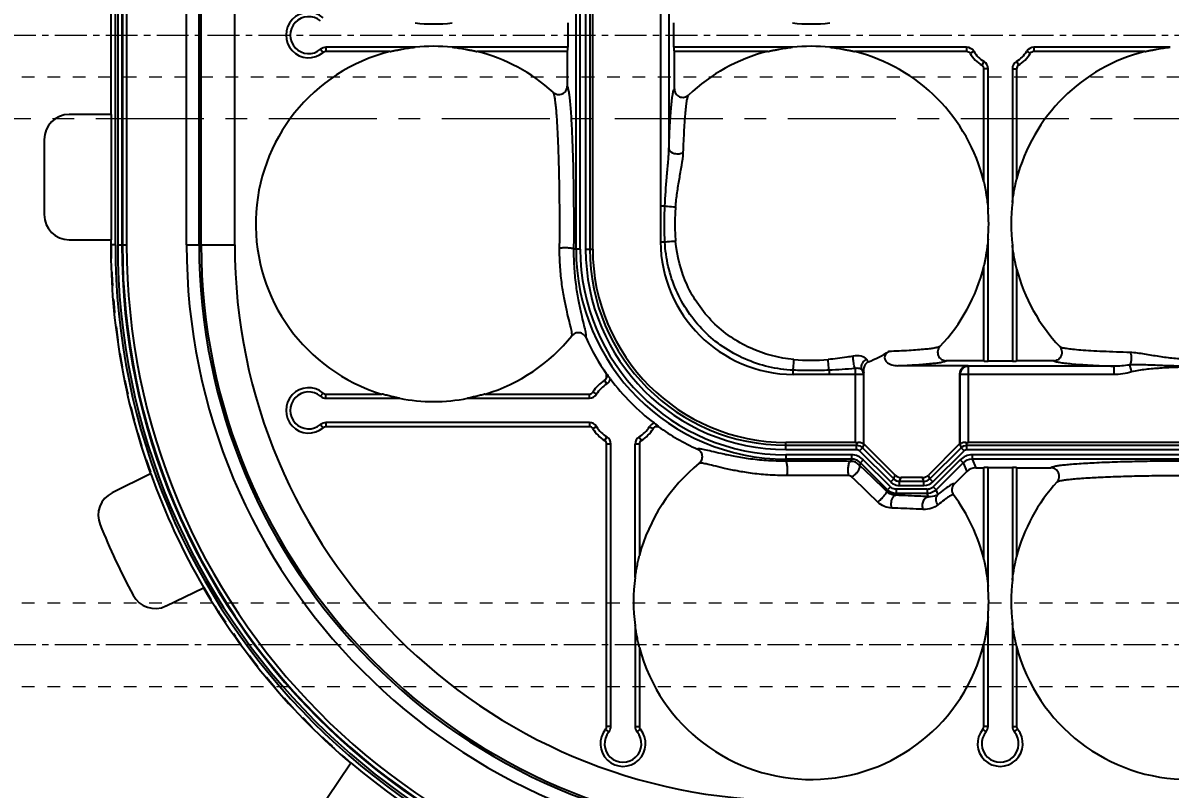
# Model space of a CAD drawing. Header units: millimetres. Extents: x -840 to 1682, y -9216 to -2117.
# Drawn here: x 330.6 to 468, y -6698.7 to -6606.9 of the extents above; entities that cross this region are included whole.
import ezdxf

# ---------------------------------------------------------------- set-up
doc = ezdxf.new("R2010")
doc.units = ezdxf.units.MM
doc.header["$LTSCALE"] = 16.335
doc.header["$PDMODE"] = 3
doc.header["$PDSIZE"] = 8
doc.linetypes.add('CENTER', pattern=[0.6, 0.375, -0.075, 0.075, -0.075])
doc.linetypes.add('HIDDEN', pattern=[0.2, 0.1, -0.1])
doc.layers.get('0').update_dxf_attribs({"linetype": 'CONTINUOUS'})
doc.layers.get('Defpoints').update_dxf_attribs({"linetype": 'CONTINUOUS'})
doc.layers.add('center', color=1, linetype='CENTER', lineweight=9)
doc.layers.add('cool', color=153, linetype='HIDDEN', lineweight=9)
doc.layers.add('DEFAULT_2', color=8, linetype='HIDDEN')
doc.styles.get("Standard").update_dxf_attribs({"font": 'txt', "width": 0.85})
doc.dimstyles.new('mold', dxfattribs={"dimtxt": 10, "dimasz": 5, "dimexe": 0, "dimexo": 0, "dimgap": 0, "dimtad": 1, "dimzin": 1, "dimdsep": 46, "dimtxsty": 'Standard', "dimcen": 0, "dimclrd": 4, "dimclre": 4, "dimclrt": 6, "dimazin": 0, "dimtfac": 1, "dimtofl": 0, "dimtmove": 0, "dimatfit": 3, "dimfxl": 0, "dimarcsym": 0})

# ---------------------------------------------------------------- blocks, each defined once
blk = doc.blocks.new('7')
at = {"layer": 'cool', "ltscale": 0.932966}
for p, q in [((-1665.25, -2312.72), (-1303.91, -2312.72)), ((-1665.25, -2322.72), (-1303.91, -2322.72))]:
    blk.add_line(p, q, dxfattribs=at)
at = {"layer": 'cool', "color": 1, "linetype": 'CENTER', "ltscale": 0.621977}
blk.add_line((-1679.58, -2317.72), (-1289.58, -2317.72), dxfattribs=at)
blk = doc.blocks.new('*D683')
at = {"color": 4, "lineweight": -2}
blk.add_line((302.69, -6608.36), (269.84, -6608.36), dxfattribs=at)
at = {"layer": 'Defpoints', "color": 0}
for p in [(291.37, -6608.36), (302.69, -6608.36), (492.86, -6618.36)]:
    blk.add_point(p, dxfattribs=at)
at = {"color": 6, "insert": (280.6, -6604.36), "char_height": 8, "attachment_point": 5}
blk.add_mtext('10.00', dxfattribs=at)
blk = doc.blocks.new('*D684')
at = {"color": 4, "lineweight": -2}
blk.add_line((300.65, -6618.36), (274.37, -6618.36), dxfattribs=at)
at = {"layer": 'Defpoints', "color": 0}
for p in [(291.37, -6618.36), (300.65, -6618.36), (492.86, -6618.36)]:
    blk.add_point(p, dxfattribs=at)
at = {"color": 6, "insert": (282.87, -6614.36), "char_height": 8, "attachment_point": 5}
blk.add_mtext('0.00', dxfattribs=at)
blk = doc.blocks.new('*D685')
at = {"color": 4, "lineweight": -2}
blk.add_line((306.58, -6553.36), (266.44, -6553.36), dxfattribs=at)
at = {"layer": 'Defpoints', "color": 0}
for p in [(291.37, -6553.36), (306.58, -6553.36), (492.86, -6618.36)]:
    blk.add_point(p, dxfattribs=at)
at = {"color": 6, "insert": (278.9, -6549.36), "char_height": 8, "attachment_point": 5}
blk.add_mtext('65.00', dxfattribs=at)
blk = doc.blocks.new('*D686')
at = {"color": 4, "lineweight": -2}
blk.add_line((334.06, -6473.36), (261.9, -6473.36), dxfattribs=at)
at = {"layer": 'Defpoints', "color": 0}
for p in [(291.37, -6473.36), (334.06, -6473.36), (492.86, -6618.36)]:
    blk.add_point(p, dxfattribs=at)
at = {"color": 6, "insert": (276.64, -6469.36), "char_height": 8, "attachment_point": 5}
blk.add_mtext('145.00', dxfattribs=at)
blk = doc.blocks.new('*D687')
at = {"color": 4, "lineweight": -2}
blk.add_line((302.69, -6681.36), (266.44, -6681.36), dxfattribs=at)
at = {"layer": 'Defpoints', "color": 0}
for p in [(492.86, -6618.36), (291.37, -6681.36), (302.69, -6681.36)]:
    blk.add_point(p, dxfattribs=at)
at = {"color": 6, "insert": (278.9, -6677.36), "char_height": 8, "attachment_point": 5}
blk.add_mtext('63.00', dxfattribs=at)
blk = doc.blocks.new('*D688')
at = {"color": 4, "lineweight": -2}
blk.add_line((302.69, -6733.36), (264.17, -6733.36), dxfattribs=at)
at = {"layer": 'Defpoints', "color": 0}
for p in [(492.86, -6618.36), (291.37, -6733.36), (302.69, -6733.36)]:
    blk.add_point(p, dxfattribs=at)
at = {"color": 6, "insert": (277.77, -6729.36), "char_height": 8, "attachment_point": 5}
blk.add_mtext('115.00', dxfattribs=at)
blk = doc.blocks.new('*D689')
at = {"color": 4, "lineweight": -2}
blk.add_line((334.06, -6763.36), (261.9, -6763.36), dxfattribs=at)
at = {"layer": 'Defpoints', "color": 0}
for p in [(492.86, -6618.36), (291.37, -6763.36), (334.06, -6763.36)]:
    blk.add_point(p, dxfattribs=at)
at = {"color": 6, "insert": (276.64, -6759.36), "char_height": 8, "attachment_point": 5}
blk.add_mtext('145.00', dxfattribs=at)
blk = doc.blocks.new('*D690')
at = {"color": 4, "lineweight": -2}
blk.add_line((342.86, -6764.73), (342.86, -6820.88), dxfattribs=at)
at = {"layer": 'Defpoints', "color": 0}
for p in [(492.86, -6618.36), (342.86, -6764.73), (342.86, -6792.55)]:
    blk.add_point(p, dxfattribs=at)
at = {"color": 6, "insert": (338.86, -6806.71), "char_height": 8, "attachment_point": 5, "rotation": 90}
blk.add_mtext('150.00', dxfattribs=at)

msp = doc.modelspace()

# ---------------------------------------------------------------- linework, layer by layer
at = {"color": 7, "linetype": 'Continuous'}
for p, q in [((341.676, -6633.482), (341.676, -6583.232)), ((341.956, -6583.232), (341.956, -6633.482)), ((342.458, -6583.232), (342.458, -6633.482)), ((342.529, -6583.232), (342.529, -6633.482)), ((343.031, -6583.232), (343.031, -6633.482)), ((350.207, -6633.482), (350.207, -6583.232)), ((351.713, -6633.482), (351.713, -6583.232)), ((351.965, -6633.482), (351.965, -6583.232)), ((355.979, -6633.482), (355.979, -6583.232)), ((396.862, -6633.985), (396.862, -6582.73)), ((397.364, -6633.985), (397.364, -6582.73)), ((398.018, -6582.73), (398.018, -6633.985)), ((398.52, -6582.73), (398.52, -6633.985)), ((398.864, -6633.985), (398.864, -6582.73)), ((406.989, -6587.892), (406.988, -6628.823)), ((407.992, -6594.706), (407.992, -6622.009)), ((341.122, -6598.857), (341.122, -6617.857)), ((395.871, -6606.9), (395.871, -6609.815)), ((408.59, -6609.815), (408.59, -6606.9)), ((366.908, -6609.815), (366.908, -6610.317)), ((377.578, -6609.815), (366.908, -6609.815)), ((395.871, -6609.815), (382.026, -6609.815)), ((422.803, -6609.815), (408.59, -6609.815)), ((443.647, -6609.815), (427.251, -6609.815)), ((443.647, -6609.815), (443.647, -6610.317)), ((451.709, -6609.815), (451.709, -6610.317)), ((468.028, -6609.815), (451.709, -6609.815)), ((366.261, -6610.05), (366.585, -6610.435)), ((374.571, -6610.317), (366.908, -6610.317)), ((395.818, -6610.317), (385.034, -6610.317)), ((395.818, -6610.317), (395.818, -6614.467)), ((408.643, -6614.81), (408.643, -6610.317)), ((419.796, -6610.317), (408.643, -6610.317)), ((443.647, -6610.317), (430.259, -6610.317)), ((444.505, -6610.296), (444.076, -6610.558)), ((450.851, -6610.296), (451.28, -6610.558)), ((465.021, -6610.317), (451.709, -6610.317)), ((445.739, -6611.531), (445.478, -6611.96)), ((445.718, -6625.892), (445.718, -6612.388)), ((446.221, -6612.388), (445.718, -6612.388)), ((446.221, -6629.146), (446.221, -6612.388)), ((449.135, -6612.388), (449.135, -6628.408)), ((449.135, -6612.388), (449.638, -6612.388)), ((449.616, -6611.531), (449.878, -6611.96)), ((449.638, -6612.388), (449.638, -6625.589)), ((341.122, -6617.857), (336.148, -6617.857)), ((341.157, -6617.857), (341.157, -6632.857)), ((333.148, -6620.857), (333.148, -6629.857)), ((406.988, -6628.823), (407.506, -6628.823)), ((336.148, -6632.857), (341.122, -6632.857)), ((341.122, -6632.857), (341.122, -6633.482)), ((406.989, -6633.132), (407.507, -6633.127)), ((446.221, -6647.407), (446.221, -6632.793)), ((341.676, -6633.482), (341.173, -6633.482)), ((341.956, -6633.482), (343.031, -6633.482)), ((350.207, -6633.482), (355.979, -6633.482)), ((397.364, -6633.985), (396.614, -6633.985)), ((398.018, -6633.985), (398.864, -6633.985)), ((449.135, -6633.532), (449.135, -6647.407)), ((445.718, -6647.354), (445.718, -6636.048)), ((449.638, -6636.35), (449.638, -6647.354)), ((422.865, -6649.008), (422.87, -6648.49)), ((427.174, -6648.491), (427.174, -6649.009)), ((430.295, -6648.285), (430.295, -6657.133)), ((443.823, -6647.95), (435.407, -6647.95)), ((445.718, -6647.354), (441.187, -6647.354)), ((443.879, -6657.133), (443.879, -6648.005)), ((461.291, -6648.005), (443.879, -6648.005)), ((449.135, -6647.407), (446.221, -6647.407)), ((454.092, -6647.354), (449.638, -6647.354)), ((461.291, -6648.005), (461.291, -6649.009)), ((463.173, -6647.87), (463.418, -6648.688)), ((400.553, -6650.131), (400.291, -6649.702)), ((400.531, -6649.273), (400.531, -6648.975)), ((400.804, -6649.273), (400.531, -6649.273)), ((431.299, -6649.009), (427.174, -6649.009)), ((431.299, -6649.009), (431.299, -6657.328)), ((431.354, -6657.305), (431.354, -6648.953)), ((442.82, -6648.953), (442.82, -6657.305)), ((442.875, -6657.328), (442.875, -6649.009)), ((461.291, -6649.009), (442.875, -6649.009)), ((366.261, -6651.611), (366.585, -6651.227)), ((399.318, -6651.366), (398.889, -6651.104)), ((366.908, -6651.847), (366.908, -6651.345)), ((366.908, -6651.345), (373.575, -6651.345)), ((366.908, -6651.847), (375.723, -6651.847)), ((383.881, -6651.847), (398.46, -6651.847)), ((386.029, -6651.345), (398.46, -6651.345)), ((398.46, -6651.847), (398.46, -6651.345)), ((366.261, -6654.997), (366.585, -6655.382)), ((366.908, -6654.762), (366.908, -6655.264)), ((398.46, -6654.762), (366.908, -6654.762)), ((398.46, -6655.264), (366.908, -6655.264)), ((398.46, -6654.762), (398.46, -6655.264)), ((399.318, -6655.243), (398.889, -6655.505)), ((405.879, -6655.374), (405.664, -6655.243)), ((406.522, -6655.207), (406.522, -6655.049)), ((406.737, -6655.264), (406.522, -6655.264)), ((400.553, -6656.478), (400.291, -6656.906)), ((404.56, -6656.692), (404.43, -6656.478)), ((400.531, -6691.155), (400.531, -6657.335)), ((401.034, -6657.335), (400.531, -6657.335)), ((401.034, -6691.155), (401.034, -6657.335)), ((403.948, -6673.335), (403.948, -6657.335)), ((404.2, -6657.335), (403.948, -6657.335)), ((404.451, -6657.335), (404.451, -6670.67)), ((422.012, -6657.979), (422.012, -6657.133)), ((430.295, -6657.133), (422.012, -6657.133)), ((422.012, -6657.477), (430.475, -6657.477)), ((422.012, -6657.979), (430.475, -6657.979)), ((430.475, -6657.477), (430.618, -6657.13)), ((430.475, -6657.979), (430.475, -6657.477)), ((430.83, -6658.126), (431.185, -6657.771)), ((431.323, -6657.353), (431.185, -6657.771)), ((431.185, -6657.771), (434.918, -6661.504)), ((431.354, -6657.305), (431.323, -6657.353)), ((435.104, -6661.055), (431.354, -6657.305)), ((442.82, -6657.305), (439.07, -6661.055)), ((439.256, -6661.504), (442.99, -6657.771)), ((442.82, -6657.305), (442.851, -6657.353)), ((442.851, -6657.353), (442.99, -6657.771)), ((443.344, -6658.126), (442.99, -6657.771)), ((443.556, -6657.13), (443.699, -6657.477)), ((443.699, -6657.979), (443.699, -6657.477)), ((443.699, -6657.477), (542.03, -6657.477)), ((443.699, -6657.979), (542.03, -6657.979)), ((541.85, -6657.133), (443.879, -6657.133)), ((422.012, -6658.633), (422.012, -6659.383)), ((429.863, -6658.633), (422.012, -6658.633)), ((429.863, -6659.135), (422.012, -6659.135)), ((429.863, -6659.135), (429.751, -6659.404)), ((429.863, -6658.633), (429.863, -6659.135)), ((430.83, -6658.126), (434.563, -6661.859)), ((431.282, -6659.221), (430.927, -6659.576)), ((434.522, -6662.461), (431.282, -6659.221)), ((439.611, -6661.859), (443.344, -6658.126)), ((442.892, -6659.221), (439.652, -6662.461)), ((442.892, -6659.221), (443.247, -6659.576)), ((444.312, -6658.633), (444.312, -6659.135)), ((541.418, -6658.633), (444.312, -6658.633)), ((444.312, -6659.135), (444.744, -6660.179)), ((541.418, -6659.135), (444.312, -6659.135)), ((430.927, -6659.576), (430.816, -6659.843)), ((431.03, -6660.047), (430.816, -6659.843)), ((434.167, -6662.816), (430.927, -6659.576)), ((443.247, -6659.576), (440.007, -6662.816)), ((442.18, -6662.12), (443.68, -6660.62)), ((443.247, -6659.576), (443.68, -6660.62)), ((444.744, -6660.179), (445.718, -6660.179)), ((445.718, -6671.117), (445.718, -6660.179)), ((446.221, -6674.371), (446.221, -6660.126)), ((446.221, -6660.126), (449.135, -6660.126)), ((449.135, -6660.126), (449.135, -6673.633)), ((449.638, -6660.179), (449.638, -6670.814)), ((449.638, -6660.179), (453.749, -6660.179)), ((345.885, -6660.918), (341.299, -6663.174)), ((434.563, -6661.859), (434.918, -6661.504)), ((434.918, -6661.504), (435.104, -6661.055)), ((435.628, -6661.798), (435.814, -6661.349)), ((435.628, -6662.3), (435.628, -6661.798)), ((435.628, -6661.798), (438.546, -6661.798)), ((438.36, -6661.349), (435.814, -6661.349)), ((438.546, -6661.798), (438.36, -6661.349)), ((438.546, -6662.3), (438.546, -6661.798)), ((439.256, -6661.504), (439.07, -6661.055)), ((439.611, -6661.859), (439.256, -6661.504)), ((434.087, -6663.009), (434.167, -6662.816)), ((434.522, -6662.461), (434.167, -6662.816)), ((435.142, -6663.472), (435.232, -6663.257)), ((435.232, -6662.755), (435.232, -6663.257)), ((438.942, -6662.755), (435.232, -6662.755)), ((438.942, -6663.257), (435.232, -6663.257)), ((435.628, -6662.3), (438.546, -6662.3)), ((438.942, -6662.755), (438.942, -6663.257)), ((439.101, -6663.639), (438.942, -6663.257)), ((439.652, -6662.461), (440.007, -6662.816)), ((440.231, -6663.356), (440.007, -6662.816)), ((347.744, -6676.728), (352.245, -6674.554)), ((446.221, -6691.155), (446.221, -6678.018)), ((403.948, -6679.055), (403.948, -6691.155)), ((449.135, -6678.757), (449.135, -6691.155)), ((445.718, -6691.155), (445.718, -6681.273)), ((404.451, -6681.72), (404.451, -6691.155)), ((449.638, -6681.575), (449.638, -6691.155)), ((400.798, -6691.801), (400.414, -6691.478)), ((401.034, -6691.155), (400.531, -6691.155)), ((403.948, -6691.155), (404.451, -6691.155)), ((404.184, -6691.801), (404.569, -6691.478)), ((445.985, -6691.801), (445.6, -6691.478)), ((446.221, -6691.155), (445.718, -6691.155)), ((449.135, -6691.155), (449.638, -6691.155)), ((449.371, -6691.801), (449.755, -6691.478)), ((369.87, -6695.557), (367.026, -6699.804))]:
    msp.add_line(p, q, dxfattribs=at)
for centre, radius, start, end in [((364.839, -6608.357), 2.713, 49.96263, 310.03737), ((364.839, -6608.357), 2.211, 49.96263, 310.03737), ((379.802, -6585.745), 21.272, 263.99842, 276.00158), ((425.027, -6585.745), 21.272, 263.99842, 276.00158), ((366.908, -6610.82), 1.005, 90, 130.03737), ((379.802, -6630.97), 21.272, 83.99842, 96.00158), ((425.027, -6630.97), 21.272, 83.99842, 96.00158), ((443.647, -6610.82), 1.005, 31.41792, 90), ((451.709, -6610.82), 1.005, 90, 148.58208), ((379.802, -6630.97), 21.305, 104.21461, 253.00486), ((366.908, -6610.82), 0.502, 90, 130.03737), ((379.802, -6630.97), 21.305, 47.71734, 75.78539), ((425.027, -6630.97), 21.305, 104.21461, 133.57586), ((425.027, -6630.97), 21.305, 13.78896, 75.78539), ((443.647, -6610.82), 0.502, 31.41792, 90), ((447.678, -6608.357), 4.221, 211.41792, 238.58208), ((447.678, -6608.357), 3.719, 211.41792, 238.58208), ((447.678, -6608.357), 3.719, 301.41792, 328.58208), ((470.252, -6630.97), 21.305, 104.21461, 165.37187), ((447.678, -6608.357), 4.221, 301.41792, 328.58208), ((451.709, -6610.82), 0.502, 90, 148.58208), ((445.216, -6612.388), 0.502, 0, 58.58208), ((445.216, -6612.388), 1.005, 0, 58.58208), ((450.14, -6612.388), 1.005, 121.41792, 180), ((450.14, -6612.388), 0.502, 121.41792, 180), ((336.148, -6620.857), 3, 90, 180), ((433.237, -6630.939), 24.531, 175.27751, 180.07224), ((425.027, -6630.97), 21.272, 355.0826, 4.9174), ((470.252, -6630.97), 21.272, 173.08161, 186.91839), ((336.148, -6629.857), 3, 180, 270), ((98.996, -6630.986), 295.917, 359.44558, 0.00306), ((433.224, -6631), 24.518, 179.92956, 184.7436), ((423.017, -6632.98), 16.029, 180.49122, 269.50934), ((422.515, -6633.482), 81.393, 180, 199.69908), ((422.515, -6633.482), 80.839, 180, 270), ((422.515, -6633.482), 80.559, 180, 270), ((422.515, -6633.482), 80.057, 180, 270), ((422.515, -6633.482), 79.986, 180, 269.3647), ((422.515, -6633.482), 79.484, 180, 269.36534), ((422.515, -6633.482), 72.307, 180, 269.64767), ((422.515, -6633.482), 70.802, 180, 269.65238), ((422.515, -6633.482), 70.55, 180, 269.71752), ((422.515, -6633.482), 66.535, 180, 270), ((422.012, -6633.985), 25.15, 180, 270), ((422.012, -6633.985), 24.648, 180, 270), ((422.012, -6633.985), 23.994, 180, 270), ((422.012, -6633.985), 23.492, 180, 270), ((422.012, -6633.985), 23.148, 180, 270), ((425.027, -6630.97), 21.305, 316.42414, 346.21104), ((470.252, -6630.97), 21.305, 194.62813, 223.57586), ((379.802, -6630.97), 21.305, 286.99514, 321.01713), ((422.012, -6633.985), 26.194, 203.8975, 214.90979), ((425.027, -6630.97), 17.899, 292.52676, 301.37882), ((425.027, -6622.746), 24.547, 265.19095, 274.79104), ((430.288, -6649.014), 1.012, 16.24041, 32.38676), ((402.491, -6653.304), 4.221, 121.41792, 148.58208), ((400.029, -6649.273), 0.502, 301.41792, 0), ((400.029, -6649.273), 1.005, 301.41792, 344.85891), ((328.685, -6703.15), 90.021, 36.55354, 36.76181), ((422.012, -6633.985), 26.142, 216.50368, 232.81229), ((430.349, -6648.953), 1.006, 0.00144, 11.13641), ((364.839, -6653.304), 2.713, 49.96263, 310.03737), ((364.839, -6653.304), 2.211, 49.96263, 310.03737), ((366.908, -6650.842), 0.502, 229.96263, 270), ((398.46, -6650.842), 0.502, 270, 328.58208), ((402.491, -6653.304), 3.719, 121.41792, 148.58208), ((366.908, -6650.842), 1.005, 229.96263, 270), ((379.802, -6630.97), 21.272, 258.94556, 281.05444), ((398.46, -6650.842), 1.005, 270, 328.58208), ((366.908, -6655.767), 1.005, 90, 130.03737), ((366.908, -6655.767), 0.502, 90, 130.03737), ((398.46, -6655.767), 1.005, 31.41792, 90), ((398.46, -6655.767), 0.502, 31.41792, 90), ((402.491, -6653.304), 3.719, 211.41792, 238.58208), ((402.491, -6653.304), 3.719, 301.41792, 328.58208), ((406.522, -6655.767), 1.005, 108.01101, 148.58208), ((406.522, -6655.767), 0.502, 90, 148.58208), ((382.28, -6686.338), 39.581, 52.4943, 52.79971), ((350.99, -6727.102), 90.969, 52.37794, 52.49159), ((395.939, -6668.808), 17.358, 51.98607, 52.43253), ((422.012, -6633.985), 26.194, 234.32728, 246.10317), ((402.491, -6653.304), 4.221, 211.41792, 238.58208), ((400.029, -6657.335), 1.005, 0, 58.58208), ((404.953, -6657.335), 1.005, 121.41792, 180), ((402.491, -6653.304), 4.221, 301.41792, 328.58208), ((400.029, -6657.335), 0.502, 0, 58.58208), ((404.953, -6657.335), 0.502, 121.41792, 180), ((425.026, -6966.588), 307.22, 89.11871, 90.56205), ((429.741, -6660.939), 1.535, 45.55897, 89.64228), ((429.862, -6660.646), 2.013, 45.03676, 89.98542), ((429.863, -6660.643), 1.509, 79.39613, 90.0079), ((444.311, -6660.64), 2.007, 89.99789, 135.00211), ((444.311, -6660.639), 1.504, 89.97445, 135.02652), ((425.027, -6676.195), 21.305, 128.98309, 164.96947), ((225.877, -6874.889), 297.06, 45.50055, 46.32158), ((422.515, -6633.482), 81.358, 199.69628, 210.30774), ((425.026, -6954.465), 293.381, 89.1187, 90.56205), ((235.62, -6865.133), 281.605, 45.49934, 46.38377), ((435.633, -6660.789), 1.513, 225.03511, 239.23523), ((435.627, -6660.797), 1.002, 224.95708, 270.04292), ((438.547, -6660.797), 1.002, 269.95705, 315.04435), ((438.546, -6660.795), 1.505, 269.99231, 315.00769), ((442.891, -6662.83), 1.005, 135.01667, 216.85151), ((470.252, -6676.195), 21.305, 137.71734, 165.37187), ((342.624, -6665.866), 3, 116.19567, 202.06524), ((435.234, -6661.748), 1.51, 225.0301, 233.99593), ((435.233, -6661.75), 1.006, 225.00879, 233.98121), ((438.942, -6661.75), 1.005, 270.00499, 275.05203), ((438.942, -6661.749), 1.508, 270.0257, 274.88043), ((425.027, -6676.195), 21.305, 13.78896, 36.79988), ((422.515, -6633.482), 89.205, 202.06524, 208.05506), ((422.515, -6633.482), 81.393, 210.30579, 229.69908), ((425.027, -6676.195), 21.272, 172.27236, 187.72764), ((425.027, -6676.195), 21.272, 355.0826, 4.9174), ((470.252, -6676.195), 21.272, 173.08161, 186.91839), ((346.439, -6674.026), 3, 208.05506, 295.7749), ((425.027, -6676.195), 21.305, 195.03053, 346.21104), ((470.252, -6676.195), 21.305, 194.62813, 345.78539), ((402.491, -6693.223), 2.713, 139.96263, 40.03737), ((402.491, -6693.223), 2.211, 139.96263, 40.03737), ((400.029, -6691.155), 0.502, 319.96263, 0), ((400.029, -6691.155), 1.005, 319.96263, 0), ((404.953, -6691.155), 1.005, 180, 220.03737), ((404.953, -6691.155), 0.502, 180, 220.03737), ((447.678, -6693.223), 2.713, 139.96263, 40.03737), ((447.678, -6693.223), 2.211, 139.96263, 40.03737), ((445.216, -6691.155), 0.502, 319.96263, 0), ((445.216, -6691.155), 1.005, 319.96263, 0), ((450.14, -6691.155), 1.005, 180, 220.03737), ((450.14, -6691.155), 0.502, 180, 220.03737), ((422.515, -6633.482), 81.341, 229.69628, 270)]:
    msp.add_arc(centre, radius, start, end, dxfattribs=at)
for centre, major_axis, ratio, start_param, end_param in [((408.616, -6609.815), (0, 0.502), 0.0524078, 1.5707963, 3.1415927), ((443.826, -6648.956), (0.713, -0.713), 0.9972647, 8.6407493, 10.2088066), ((449.135, -6647.381), (0.502, 0), 0.0524078, -1.5707963, 0), ((430.295, -6657.08), (1.005, 0), 0.0524078, -1.5707963, -1.2434057), ((443.879, -6657.08), (1.005, 0), 0.0524078, -1.8981869, -1.5707963), ((444.746, -6661.689), (0.578, -1.395), 0.998395, 2.7494612, 3.5337241), ((446.221, -6660.153), (0.502, 0), 0.0524078, 1.5707963, 3.1415927), ((449.135, -6660.153), (0.502, 0), 0.0524078, 0, 1.5707963), ((435.815, -6660.343), (0.385, 0.93), 0.998395, -3.5337241, -2.7494612), ((438.359, -6660.343), (-0.385, 0.93), 0.998395, -3.5337241, -2.7494612)]:
    msp.add_ellipse(centre, major_axis=major_axis, ratio=ratio, start_param=start_param, end_param=end_param, dxfattribs=at)
for points, knots in [([(374.614, -6610.317), (374.629, -6610.317), (374.667, -6610.306), (374.763, -6610.288), (374.904, -6610.255), (375.084, -6610.217), (375.332, -6610.165), (375.648, -6610.102), (376.158, -6610.008), (376.801, -6609.906), (377.319, -6609.842), (377.578, -6609.815)], [0, 0, 0, 0, 0.0146169, 0.0394073, 0.0974165, 0.1591628, 0.2223579, 0.3506312, 0.4800038, 0.7398247, 1, 1, 1, 1]), ([(382.026, -6609.815), (382.286, -6609.842), (382.803, -6609.906), (383.446, -6610.008), (383.956, -6610.102), (384.272, -6610.165), (384.52, -6610.217), (384.7, -6610.255), (384.841, -6610.288), (384.937, -6610.306), (384.975, -6610.317), (384.99, -6610.317)], [0, 0, 0, 0, 0.2601696, 0.5199848, 0.6493546, 0.7776258, 0.8408212, 0.9025679, 0.9605868, 0.9853801, 1, 1, 1, 1]), ([(419.839, -6610.317), (419.854, -6610.317), (419.892, -6610.306), (419.988, -6610.288), (420.129, -6610.255), (420.309, -6610.217), (420.557, -6610.165), (420.873, -6610.102), (421.383, -6610.008), (422.026, -6609.906), (422.544, -6609.842), (422.803, -6609.815)], [0, 0, 0, 0, 0.0146169, 0.0394073, 0.0974165, 0.1591628, 0.2223579, 0.3506312, 0.4800038, 0.7398247, 1, 1, 1, 1]), ([(427.251, -6609.815), (427.511, -6609.842), (428.028, -6609.906), (428.671, -6610.008), (429.181, -6610.102), (429.497, -6610.165), (429.745, -6610.217), (429.925, -6610.255), (430.066, -6610.288), (430.162, -6610.306), (430.2, -6610.317), (430.215, -6610.317)], [0, 0, 0, 0, 0.2601696, 0.5199848, 0.6493546, 0.7776258, 0.8408212, 0.9025679, 0.9605868, 0.9853801, 1, 1, 1, 1]), ([(465.064, -6610.317), (465.079, -6610.317), (465.117, -6610.306), (465.213, -6610.288), (465.354, -6610.255), (465.534, -6610.217), (465.782, -6610.165), (466.098, -6610.102), (466.608, -6610.008), (467.251, -6609.906), (467.769, -6609.842), (468.028, -6609.815)], [0, 0, 0, 0, 0.0146169, 0.0394073, 0.0974165, 0.1591628, 0.2223579, 0.3506312, 0.4800038, 0.7398247, 1, 1, 1, 1]), ([(394.136, -6615.208), (394.277, -6615.336), (394.642, -6615.515), (395.242, -6615.438), (395.703, -6615.048), (395.818, -6614.658), (395.818, -6614.467)], [0, 0, 0, 0, 0.2500824, 0.5000159, 0.7499436, 1, 1, 1, 1]), ([(394.913, -6630.97), (394.913, -6629.983), (394.903, -6628.043), (394.861, -6625.219), (394.793, -6622.599), (394.7, -6620.276), (394.603, -6618.565), (394.512, -6617.406), (394.444, -6616.712), (394.374, -6616.146), (394.303, -6615.708), (394.231, -6615.41), (394.175, -6615.252), (394.136, -6615.208)], [0, 0, 0, 0, 0.187317, 0.3680147, 0.5357104, 0.6844738, 0.80905, 0.8608599, 0.9050644, 0.9412787, 0.9692325, 0.9887567, 1, 1, 1, 1]), ([(396.614, -6633.985), (396.626, -6632.825), (396.635, -6630.513), (396.611, -6627.106), (396.552, -6623.871), (396.46, -6620.952), (396.355, -6618.778), (396.253, -6617.293), (396.176, -6616.4), (396.095, -6615.67), (396.014, -6615.107), (395.929, -6614.726), (395.865, -6614.524), (395.818, -6614.467)], [0, 0, 0, 0, 0.1777595, 0.354467, 0.5222757, 0.6737402, 0.8021525, 0.8558953, 0.9018599, 0.9395389, 0.9685684, 0.9886964, 1, 1, 1, 1]), ([(407.992, -6622.009), (408.025, -6621.063), (408.081, -6619.72), (408.185, -6618.036), (408.264, -6617.017), (408.349, -6616.183), (408.433, -6615.539), (408.524, -6615.105), (408.591, -6614.874), (408.643, -6614.81)], [0, 0, 0, 0, 0.3915598, 0.5565759, 0.6981489, 0.8144236, 0.9039825, 0.9658346, 1, 1, 1, 1]), ([(408.643, -6614.81), (408.643, -6615.003), (408.759, -6615.397), (409.229, -6615.787), (409.836, -6615.856), (410.202, -6615.668), (410.341, -6615.535)], [0, 0, 0, 0, 0.2500578, 0.499983, 0.7499149, 1, 1, 1, 1]), ([(409.718, -6622.412), (409.749, -6621.507), (409.803, -6620.221), (409.903, -6618.61), (409.978, -6617.636), (410.06, -6616.84), (410.141, -6616.225), (410.228, -6615.814), (410.291, -6615.595), (410.341, -6615.535)], [0, 0, 0, 0, 0.3923933, 0.5576452, 0.6993119, 0.8155265, 0.904865, 0.9663378, 1, 1, 1, 1]), ([(407.506, -6628.823), (407.554, -6627.676), (407.684, -6625.962), (407.891, -6623.695), (407.982, -6622.568), (407.992, -6622.009)], [0, 0, 0, 0, 0.5040657, 0.7544259, 1, 1, 1, 1]), ([(407.992, -6622.009), (408.014, -6622.283), (408.476, -6622.509), (408.922, -6622.568), (409.293, -6622.563), (409.565, -6622.496), (409.718, -6622.412)], [0, 0, 0, 0, 0.4281259, 0.5774097, 0.7282916, 1, 1, 1, 1]), ([(408.79, -6628.919), (408.837, -6628.354), (408.968, -6627.232), (409.242, -6625.575), (409.532, -6623.978), (409.7, -6622.925), (409.718, -6622.412)], [0, 0, 0, 0, 0.2586815, 0.5152594, 0.7660748, 1, 1, 1, 1]), ([(445.718, -6625.937), (445.718, -6625.954), (445.73, -6625.997), (445.749, -6626.102), (445.784, -6626.257), (445.824, -6626.452), (445.878, -6626.721), (445.943, -6627.063), (446.037, -6627.614), (446.137, -6628.308), (446.197, -6628.867), (446.221, -6629.146)], [0, 0, 0, 0, 0.0153835, 0.0408564, 0.0994972, 0.161463, 0.2247016, 0.3528083, 0.481847, 0.7407917, 1, 1, 1, 1]), ([(449.135, -6628.408), (449.165, -6628.164), (449.232, -6627.677), (449.336, -6627.073), (449.429, -6626.594), (449.491, -6626.299), (449.542, -6626.066), (449.581, -6625.899), (449.608, -6625.755), (449.638, -6625.668), (449.638, -6625.632)], [0, 0, 0, 0, 0.2610837, 0.5217226, 0.6514042, 0.7798276, 0.8429774, 0.9045068, 0.9619201, 1, 1, 1, 1]), ([(407.506, -6628.823), (407.616, -6628.835), (408.043, -6628.878), (408.471, -6628.912), (408.79, -6628.919)], [0, 0, 0, 0, 0.2565298, 1, 1, 1, 1]), ([(407.507, -6633.126), (407.616, -6633.113), (408.043, -6633.07), (408.472, -6633.035), (408.791, -6633.028)], [0, 0, 0, 0, 0.2565043, 1, 1, 1, 1]), ([(422.87, -6648.49), (420.896, -6648.397), (416.942, -6647.484), (411.933, -6644.064), (408.513, -6639.055), (407.6, -6635.101), (407.507, -6633.127)], [0, 0, 0, 0, 0.2499507, 0.5000008, 0.7500519, 1, 1, 1, 1]), ([(422.97, -6647.206), (421.169, -6647.049), (417.587, -6646.119), (413.036, -6642.961), (409.878, -6638.411), (408.948, -6634.828), (408.791, -6633.028)], [0, 0, 0, 0, 0.2499089, 0.5000007, 0.7500933, 1, 1, 1, 1]), ([(446.221, -6632.793), (446.197, -6633.073), (446.137, -6633.632), (446.037, -6634.326), (445.943, -6634.877), (445.878, -6635.218), (445.824, -6635.487), (445.784, -6635.682), (445.749, -6635.837), (445.73, -6635.943), (445.718, -6635.986), (445.718, -6636.003)], [0, 0, 0, 0, 0.2592014, 0.5181389, 0.6471741, 0.7752775, 0.8385147, 0.9004819, 0.9591251, 0.9846069, 1, 1, 1, 1]), ([(396.363, -6644.373), (396.381, -6644.342), (396.392, -6644.246), (396.381, -6644.072), (396.341, -6643.825), (396.241, -6643.351), (396.047, -6642.574), (395.764, -6641.412), (395.447, -6639.938), (395.149, -6638.154), (394.935, -6636.089), (394.891, -6634.619), (394.899, -6633.849)], [0, 0, 0, 0, 0.0098817, 0.0261891, 0.049459, 0.0798867, 0.1625813, 0.2747335, 0.4163992, 0.5868149, 0.7833546, 1, 1, 1, 1]), ([(394.899, -6633.849), (395.064, -6633.82), (395.422, -6633.795), (395.866, -6633.804), (396.206, -6633.84), (396.406, -6633.877), (396.536, -6633.917), (396.607, -6633.96), (396.614, -6633.985)], [0, 0, 0, 0, 0.2876557, 0.6129004, 0.757664, 0.8748654, 0.9562808, 1, 1, 1, 1]), ([(398.063, -6644.595), (398.081, -6644.564), (398.094, -6644.468), (398.084, -6644.293), (398.047, -6644.048), (397.951, -6643.577), (397.764, -6642.805), (397.485, -6641.649), (397.17, -6640.174), (396.87, -6638.375), (396.651, -6636.275), (396.606, -6634.774), (396.614, -6633.985)], [0, 0, 0, 0, 0.0099851, 0.0261622, 0.0491154, 0.0790321, 0.1602729, 0.2707587, 0.4111261, 0.5813616, 0.7795845, 1, 1, 1, 1]), ([(449.638, -6636.308), (449.638, -6636.272), (449.608, -6636.185), (449.581, -6636.041), (449.542, -6635.874), (449.491, -6635.641), (449.429, -6635.345), (449.336, -6634.866), (449.232, -6634.262), (449.165, -6633.776), (449.135, -6633.532)], [0, 0, 0, 0, 0.0381121, 0.0955239, 0.1570519, 0.2202004, 0.3486198, 0.4782967, 0.7389261, 1, 1, 1, 1]), ([(398.063, -6644.596), (397.995, -6644.441), (397.773, -6644.162), (397.282, -6643.964), (396.756, -6644.029), (396.47, -6644.241), (396.363, -6644.373)], [0, 0, 0, 0, 0.2500384, 0.499987, 0.7499442, 1, 1, 1, 1]), ([(440.462, -6645.656), (440.407, -6645.701), (440.212, -6645.762), (439.845, -6645.843), (439.301, -6645.92), (438.596, -6645.997), (437.733, -6646.069), (436.3, -6646.165), (435.154, -6646.219), (434.347, -6646.251)], [0, 0, 0, 0, 0.0344029, 0.0960171, 0.1850538, 0.3006772, 0.4417154, 0.6066001, 1, 1, 1, 1]), ([(440.462, -6645.656), (440.329, -6645.795), (440.141, -6646.161), (440.21, -6646.767), (440.6, -6647.238), (440.994, -6647.354), (441.187, -6647.354)], [0, 0, 0, 0, 0.2500851, 0.500017, 0.7499422, 1, 1, 1, 1]), ([(454.092, -6647.354), (454.285, -6647.354), (454.679, -6647.238), (455.069, -6646.767), (455.138, -6646.161), (454.95, -6645.795), (454.817, -6645.656)], [0, 0, 0, 0, 0.2500578, 0.499983, 0.7499149, 1, 1, 1, 1]), ([(454.817, -6645.656), (454.845, -6645.679), (454.931, -6645.718), (455.185, -6645.796), (455.664, -6645.879), (456.419, -6645.972), (457.406, -6646.06), (458.609, -6646.141), (460.583, -6646.244), (462.154, -6646.298), (463.257, -6646.327)], [0, 0, 0, 0, 0.0128244, 0.0326614, 0.0940831, 0.1841436, 0.3015423, 0.4443841, 0.6103095, 1, 1, 1, 1]), ([(430.058, -6646.813), (429.812, -6646.855), (428.823, -6647.017), (427.828, -6647.144), (427.078, -6647.207)], [0, 0, 0, 0, 0.2486393, 1, 1, 1, 1]), ([(430.198, -6647.947), (430.15, -6647.746), (430.085, -6647.37), (430.051, -6646.988), (430.058, -6646.813)], [0, 0, 0, 0, 0.5408058, 1, 1, 1, 1]), ([(431.675, -6647.171), (431.525, -6646.98), (430.953, -6646.734), (430.379, -6646.759), (430.058, -6646.813)], [0, 0, 0, 0, 0.4274609, 1, 1, 1, 1]), ([(434.347, -6646.251), (434.242, -6646.315), (434.046, -6646.465), (433.828, -6646.777), (433.818, -6647.171), (434.035, -6647.488), (434.337, -6647.704), (434.791, -6647.896), (435.163, -6647.95), (435.407, -6647.95)], [0, 0, 0, 0, 0.1250372, 0.2501017, 0.3750905, 0.5000781, 0.6253232, 0.7504015, 1, 1, 1, 1]), ([(463.257, -6646.327), (463.367, -6646.572), (463.408, -6647.002), (463.332, -6647.524), (463.237, -6647.771), (463.173, -6647.87)], [0, 0, 0, 0, 0.5090837, 0.7766956, 1, 1, 1, 1]), ([(463.257, -6646.327), (463.534, -6646.334), (464.098, -6646.398), (465.241, -6646.576), (466.695, -6646.827), (468.464, -6647.057), (470.252, -6647.146), (472.04, -6647.057), (473.809, -6646.827), (475.263, -6646.576), (476.406, -6646.398), (476.97, -6646.334), (477.248, -6646.327)], [0, 0, 0, 0, 0.0590549, 0.1206119, 0.2463297, 0.3730878, 0.4999981, 0.6269099, 0.7536691, 0.8793874, 0.9409446, 1, 1, 1, 1]), ([(422.87, -6648.49), (422.882, -6648.381), (422.925, -6647.954), (422.96, -6647.525), (422.97, -6647.206)], [0, 0, 0, 0, 0.2565083, 1, 1, 1, 1]), ([(427.174, -6648.491), (426.457, -6648.52), (425.022, -6648.534), (423.587, -6648.52), (422.87, -6648.49)], [0, 0, 0, 0, 0.5000007, 1, 1, 1, 1]), ([(427.174, -6648.491), (427.162, -6648.381), (427.119, -6647.954), (427.085, -6647.526), (427.078, -6647.207)], [0, 0, 0, 0, 0.2565221, 1, 1, 1, 1]), ([(430.295, -6648.285), (430.287, -6648.26), (430.25, -6648.149), (430.22, -6648.036), (430.198, -6647.947)], [0, 0, 0, 0, 0.2231514, 1, 1, 1, 1]), ([(431.142, -6648.472), (431.063, -6648.372), (430.764, -6648.243), (430.464, -6648.256), (430.295, -6648.285)], [0, 0, 0, 0, 0.4273824, 1, 1, 1, 1]), ([(431.142, -6648.472), (431.085, -6648.371), (431.023, -6648.126), (431.075, -6647.882), (431.123, -6647.766)], [0, 0, 0, 0, 0.4797024, 1, 1, 1, 1]), ([(431.123, -6647.766), (431.148, -6647.704), (431.276, -6647.461), (431.492, -6647.267), (431.675, -6647.171)], [0, 0, 0, 0, 0.2450454, 1, 1, 1, 1]), ([(435.407, -6647.95), (436.17, -6647.916), (437.251, -6647.861), (438.603, -6647.764), (439.416, -6647.691), (440.081, -6647.615), (440.595, -6647.538), (440.946, -6647.459), (441.133, -6647.398), (441.187, -6647.354)], [0, 0, 0, 0, 0.3929813, 0.5572335, 0.6976665, 0.8129529, 0.9020784, 0.9643375, 1, 1, 1, 1]), ([(454.092, -6647.354), (454.157, -6647.406), (454.387, -6647.473), (454.821, -6647.563), (455.465, -6647.648), (456.299, -6647.733), (457.318, -6647.812), (459.001, -6647.916), (460.345, -6647.972), (461.291, -6648.005)], [0, 0, 0, 0, 0.0341644, 0.0960122, 0.1855337, 0.3017906, 0.4433422, 0.6083739, 1, 1, 1, 1]), ([(477.331, -6647.87), (477.043, -6647.845), (476.459, -6647.836), (475.284, -6647.859), (473.807, -6647.924), (472.031, -6647.987), (470.252, -6648.011), (468.473, -6647.987), (466.697, -6647.924), (465.22, -6647.859), (464.045, -6647.836), (463.461, -6647.845), (463.173, -6647.87)], [0, 0, 0, 0, 0.0612601, 0.1235624, 0.248864, 0.3744142, 0.4999995, 0.6255848, 0.751135, 0.8764365, 0.9387388, 1, 1, 1, 1]), ([(477.086, -6648.688), (476.812, -6648.606), (476.245, -6648.512), (475.394, -6648.4), (474.54, -6648.316), (473.398, -6648.227), (471.969, -6648.151), (470.252, -6648.118), (468.535, -6648.15), (466.82, -6648.243), (465.393, -6648.363), (464.259, -6648.512), (463.692, -6648.606), (463.418, -6648.688)], [0, 0, 0, 0, 0.0624692, 0.1249726, 0.1874786, 0.2499852, 0.3749946, 0.5000032, 0.6250118, 0.7500212, 0.875027, 0.9375304, 1, 1, 1, 1]), ([(400.804, -6649.273), (400.779, -6649.24), (400.696, -6649.131), (400.616, -6649.018), (400.552, -6648.946)], [0, 0, 0, 0, 0.2979862, 1, 1, 1, 1]), ([(427.174, -6649.009), (426.459, -6649.009), (425.027, -6648.979), (423.596, -6649.009), (422.88, -6649.01)], [0, 0, 0, 0, 0.5000011, 1, 1, 1, 1]), ([(375.723, -6651.847), (375.534, -6651.81), (375.158, -6651.732), (374.691, -6651.623), (374.323, -6651.53), (374.054, -6651.462), (373.841, -6651.401), (373.694, -6651.367), (373.635, -6651.345), (373.611, -6651.345)], [0, 0, 0, 0, 0.265965, 0.5309067, 0.662134, 0.7911488, 0.9139818, 0.9678951, 1, 1, 1, 1]), ([(385.993, -6651.345), (385.969, -6651.345), (385.91, -6651.367), (385.763, -6651.401), (385.55, -6651.462), (385.281, -6651.53), (384.913, -6651.623), (384.446, -6651.732), (384.07, -6651.81), (383.881, -6651.847)], [0, 0, 0, 0, 0.0321303, 0.0860304, 0.2088651, 0.3378778, 0.4691028, 0.7340397, 1, 1, 1, 1]), ([(422.012, -6659.383), (421.223, -6659.391), (419.722, -6659.346), (417.622, -6659.127), (415.823, -6658.827), (414.348, -6658.511), (413.191, -6658.233), (412.419, -6658.045), (411.949, -6657.95), (411.704, -6657.913), (411.529, -6657.903), (411.432, -6657.916), (411.401, -6657.934)], [0, 0, 0, 0, 0.2204032, 0.4186199, 0.5888513, 0.7292146, 0.8396973, 0.9209352, 0.9508463, 0.9737926, 0.9899938, 1, 1, 1, 1]), ([(411.624, -6659.634), (411.756, -6659.527), (411.968, -6659.241), (412.033, -6658.715), (411.835, -6658.224), (411.556, -6658.002), (411.401, -6657.934)], [0, 0, 0, 0, 0.2500574, 0.5000146, 0.7499643, 1, 1, 1, 1]), ([(431.335, -6657.358), (431.328, -6657.361), (431.304, -6657.341), (431.263, -6657.32), (431.2, -6657.28), (431.12, -6657.238), (431.021, -6657.196), (430.854, -6657.146), (430.715, -6657.129), (430.618, -6657.13)], [0, 0, 0, 0, 0.030319, 0.0992415, 0.1973777, 0.3168124, 0.4569525, 0.6197383, 1, 1, 1, 1]), ([(443.556, -6657.13), (443.466, -6657.129), (443.301, -6657.146), (443.116, -6657.209), (443.003, -6657.265), (442.942, -6657.3), (442.904, -6657.318), (442.882, -6657.334), (442.875, -6657.331)], [0, 0, 0, 0, 0.374601, 0.6851249, 0.8083664, 0.9055363, 0.9713236, 1, 1, 1, 1]), ([(422.148, -6661.098), (422.177, -6660.933), (422.202, -6660.574), (422.193, -6660.131), (422.157, -6659.791), (422.12, -6659.591), (422.08, -6659.461), (422.037, -6659.389), (422.012, -6659.383)], [0, 0, 0, 0, 0.2876557, 0.6129005, 0.7576641, 0.8748654, 0.9562808, 1, 1, 1, 1]), ([(429.538, -6661.119), (429.494, -6660.956), (429.454, -6660.595), (429.471, -6660.082), (429.547, -6659.686), (429.649, -6659.471), (429.719, -6659.41), (429.751, -6659.404)], [0, 0, 0, 0, 0.2825946, 0.6001447, 0.8593716, 0.9449538, 1, 1, 1, 1]), ([(486.755, -6660.179), (486.707, -6660.139), (486.54, -6660.08), (486.225, -6660.004), (485.765, -6659.931), (485.171, -6659.857), (484.443, -6659.787), (483.23, -6659.692), (481.439, -6659.59), (479.008, -6659.493), (476.268, -6659.422), (473.314, -6659.378), (470.252, -6659.363), (467.19, -6659.378), (464.237, -6659.422), (461.496, -6659.493), (459.066, -6659.59), (457.274, -6659.692), (456.061, -6659.787), (455.333, -6659.857), (454.739, -6659.931), (454.279, -6660.004), (453.965, -6660.08), (453.798, -6660.139), (453.749, -6660.179)], [0, 0, 0, 0, 0.0057146, 0.0155564, 0.0295931, 0.0477412, 0.0698637, 0.0957782, 0.1580471, 0.2323769, 0.3161541, 0.4064245, 0.5000008, 0.5935771, 0.6838474, 0.7676245, 0.841954, 0.9042226, 0.9301369, 0.9522593, 0.9704073, 0.9844438, 0.9942855, 1, 1, 1, 1]), ([(422.148, -6661.098), (421.378, -6661.106), (419.908, -6661.062), (417.843, -6660.848), (416.059, -6660.55), (414.585, -6660.233), (413.423, -6659.95), (412.645, -6659.756), (412.172, -6659.656), (411.925, -6659.616), (411.751, -6659.605), (411.654, -6659.616), (411.624, -6659.634)], [0, 0, 0, 0, 0.2166436, 0.4131865, 0.5836065, 0.7252753, 0.8374303, 0.9201252, 0.9505515, 0.9738194, 0.9901219, 1, 1, 1, 1]), ([(429.878, -6661.257), (430.032, -6661.184), (430.321, -6660.969), (430.612, -6660.639), (430.782, -6660.343), (430.87, -6660.115), (430.877, -6659.919), (430.816, -6659.843)], [0, 0, 0, 0, 0.2818928, 0.5864427, 0.7237977, 0.8403567, 1, 1, 1, 1]), ([(454.49, -6661.861), (454.618, -6661.72), (454.797, -6661.354), (454.72, -6660.755), (454.33, -6660.293), (453.94, -6660.179), (453.749, -6660.179)], [0, 0, 0, 0, 0.2500824, 0.5000159, 0.7499436, 1, 1, 1, 1]), ([(429.878, -6661.257), (429.856, -6661.237), (429.759, -6661.16), (429.632, -6661.12), (429.538, -6661.119)], [0, 0, 0, 0, 0.2418575, 1, 1, 1, 1]), ([(442.18, -6662.12), (442.161, -6662.103), (442.085, -6662.096), (441.881, -6662.167), (441.506, -6662.389), (440.928, -6662.803), (440.484, -6663.152), (440.231, -6663.356)], [0, 0, 0, 0, 0.0326554, 0.0872915, 0.2786957, 0.5836243, 1, 1, 1, 1]), ([(454.49, -6661.861), (454.535, -6661.822), (454.693, -6661.766), (454.99, -6661.694), (455.427, -6661.623), (455.993, -6661.553), (456.687, -6661.485), (457.846, -6661.394), (459.558, -6661.297), (461.881, -6661.204), (464.501, -6661.136), (467.325, -6661.094), (470.252, -6661.08), (473.18, -6661.094), (476.003, -6661.136), (478.623, -6661.204), (480.946, -6661.297), (482.658, -6661.394), (483.817, -6661.485), (484.511, -6661.553), (485.077, -6661.623), (485.514, -6661.694), (485.812, -6661.766), (485.97, -6661.822), (486.014, -6661.861)], [0, 0, 0, 0, 0.0056195, 0.0153766, 0.0293451, 0.0474451, 0.0695366, 0.0954416, 0.1577354, 0.2321262, 0.3159754, 0.4063295, 0.5000002, 0.5936708, 0.6840249, 0.7678741, 0.842265, 0.9045585, 0.9304633, 0.9525546, 0.9706548, 0.9846234, 0.9943805, 1, 1, 1, 1]), ([(433.002, -6664.28), (433.135, -6664.179), (433.398, -6663.944), (433.697, -6663.63), (433.905, -6663.375), (434.016, -6663.216), (434.077, -6663.104), (434.098, -6663.029), (434.087, -6663.009)], [0, 0, 0, 0, 0.2967439, 0.621714, 0.7643809, 0.8791559, 0.958344, 1, 1, 1, 1]), ([(435.142, -6663.472), (435.06, -6663.468), (434.674, -6663.418), (434.307, -6663.222), (434.087, -6663.009)], [0, 0, 0, 0, 0.2130898, 1, 1, 1, 1]), ([(434.883, -6663.627), (434.902, -6663.605), (434.972, -6663.532), (435.07, -6663.479), (435.142, -6663.472)], [0, 0, 0, 0, 0.2855626, 1, 1, 1, 1]), ([(439.101, -6663.639), (438.797, -6663.622), (437.479, -6663.555), (436.159, -6663.505), (435.142, -6663.472)], [0, 0, 0, 0, 0.2298834, 1, 1, 1, 1]), ([(440.231, -6663.356), (440.165, -6663.402), (439.825, -6663.599), (439.411, -6663.667), (439.101, -6663.639)], [0, 0, 0, 0, 0.2039418, 1, 1, 1, 1]), ([(440.223, -6664.612), (440.083, -6664.429), (439.911, -6663.977), (440.082, -6663.512), (440.231, -6663.356)], [0, 0, 0, 0, 0.5175812, 1, 1, 1, 1]), ([(442.087, -6663.433), (442.069, -6663.416), (441.997, -6663.408), (441.803, -6663.475), (441.445, -6663.686), (440.891, -6664.082), (440.466, -6664.416), (440.223, -6664.612)], [0, 0, 0, 0, 0.0322673, 0.0863666, 0.2771998, 0.5824363, 1, 1, 1, 1]), ([(434.687, -6665.004), (434.388, -6664.994), (433.766, -6664.86), (433.232, -6664.507), (433.002, -6664.28)], [0, 0, 0, 0, 0.480334, 1, 1, 1, 1]), ([(434.687, -6665.004), (434.615, -6664.763), (434.595, -6664.279), (434.74, -6663.798), (434.883, -6663.627)], [0, 0, 0, 0, 0.5302921, 1, 1, 1, 1]), ([(438.467, -6665.163), (438.403, -6665.007), (438.344, -6664.663), (438.439, -6664.171), (438.692, -6663.775), (438.97, -6663.645), (439.101, -6663.639)], [0, 0, 0, 0, 0.269926, 0.5441533, 0.7906756, 1, 1, 1, 1]), ([(440.223, -6664.612), (440.007, -6664.787), (439.45, -6665.094), (438.812, -6665.182), (438.467, -6665.163)], [0, 0, 0, 0, 0.4449743, 1, 1, 1, 1]), ([(438.467, -6665.163), (438.177, -6665.147), (436.918, -6665.083), (435.657, -6665.035), (434.687, -6665.004)], [0, 0, 0, 0, 0.2298907, 1, 1, 1, 1]), ([(403.948, -6673.335), (403.98, -6673.103), (404.05, -6672.642), (404.155, -6672.07), (404.247, -6671.616), (404.309, -6671.336), (404.358, -6671.117), (404.397, -6670.96), (404.423, -6670.825), (404.451, -6670.744), (404.451, -6670.711)], [0, 0, 0, 0, 0.2619267, 0.5233183, 0.6532786, 0.7818268, 0.8449205, 0.9062286, 0.9630732, 1, 1, 1, 1]), ([(445.718, -6671.162), (445.718, -6671.179), (445.73, -6671.222), (445.749, -6671.327), (445.784, -6671.482), (445.824, -6671.677), (445.878, -6671.946), (445.943, -6672.288), (446.037, -6672.839), (446.137, -6673.533), (446.197, -6674.092), (446.221, -6674.371)], [0, 0, 0, 0, 0.0153835, 0.0408564, 0.0994972, 0.161463, 0.2247016, 0.3528083, 0.481847, 0.7407917, 1, 1, 1, 1]), ([(449.135, -6673.633), (449.165, -6673.389), (449.232, -6672.902), (449.336, -6672.298), (449.429, -6671.819), (449.491, -6671.524), (449.542, -6671.291), (449.581, -6671.124), (449.608, -6670.98), (449.638, -6670.893), (449.638, -6670.857)], [0, 0, 0, 0, 0.2610837, 0.5217226, 0.6514042, 0.7798276, 0.8429774, 0.9045068, 0.9619201, 1, 1, 1, 1]), ([(446.221, -6678.018), (446.197, -6678.298), (446.137, -6678.857), (446.037, -6679.551), (445.943, -6680.102), (445.878, -6680.443), (445.824, -6680.712), (445.784, -6680.907), (445.749, -6681.062), (445.73, -6681.168), (445.718, -6681.211), (445.718, -6681.228)], [0, 0, 0, 0, 0.2592014, 0.5181389, 0.6471741, 0.7752775, 0.8385147, 0.9004819, 0.9591251, 0.9846069, 1, 1, 1, 1]), ([(404.451, -6681.679), (404.451, -6681.646), (404.423, -6681.565), (404.397, -6681.43), (404.358, -6681.273), (404.309, -6681.053), (404.247, -6680.773), (404.155, -6680.32), (404.05, -6679.747), (403.98, -6679.286), (403.948, -6679.055)], [0, 0, 0, 0, 0.0369677, 0.0938049, 0.1551113, 0.218204, 0.3467477, 0.4767033, 0.7380843, 1, 1, 1, 1]), ([(449.638, -6681.533), (449.638, -6681.497), (449.608, -6681.41), (449.581, -6681.266), (449.542, -6681.099), (449.491, -6680.866), (449.429, -6680.57), (449.336, -6680.091), (449.232, -6679.487), (449.165, -6679.001), (449.135, -6678.757)], [0, 0, 0, 0, 0.0381121, 0.0955239, 0.1570519, 0.2202004, 0.3486198, 0.4782967, 0.7389261, 1, 1, 1, 1])]:
    msp.add_open_spline(points, degree=3, knots=knots, dxfattribs=at)
for points in [[(406.988, -6628.823), (406.988, -6629.538), (407.003, -6630.254), (407.003, -6630.97)], [(407.47, -6630.97), (407.47, -6630.254), (407.477, -6629.538), (407.506, -6628.823)], [(407.003, -6630.97), (407.003, -6631.686), (406.987, -6632.401), (406.988, -6633.117)], [(407.507, -6633.127), (407.477, -6632.409), (407.47, -6631.689), (407.47, -6630.97)], [(430.295, -6648.285), (429.256, -6648.373), (428.216, -6648.447), (427.174, -6648.491)], [(431.308, -6648.464), (431.307, -6648.563), (431.316, -6648.662), (431.335, -6648.759)], [(431.418, -6647.962), (431.345, -6648.117), (431.31, -6648.293), (431.308, -6648.464)], [(431.884, -6647.503), (431.683, -6647.587), (431.51, -6647.765), (431.418, -6647.962)], [(431.885, -6647.503), (431.827, -6647.386), (431.756, -6647.274), (431.675, -6647.171)], [(463.173, -6647.87), (462.551, -6647.963), (461.92, -6648.014), (461.291, -6648.005)], [(463.418, -6648.688), (462.732, -6648.895), (462.008, -6649.009), (461.291, -6649.009)], [(430.475, -6657.477), (430.731, -6657.477), (431.003, -6657.59), (431.185, -6657.771)], [(430.475, -6657.979), (430.603, -6657.979), (430.739, -6658.035), (430.83, -6658.126)], [(442.99, -6657.771), (443.171, -6657.59), (443.443, -6657.477), (443.699, -6657.477)], [(443.344, -6658.126), (443.435, -6658.035), (443.571, -6657.979), (443.699, -6657.979)], [(430.927, -6659.576), (430.718, -6659.366), (430.432, -6659.215), (430.14, -6659.161)], [(434.859, -6662.089), (435.087, -6662.225), (435.362, -6662.3), (435.628, -6662.3)], [(435.232, -6663.257), (434.922, -6663.257), (434.598, -6663.151), (434.347, -6662.969)], [(435.232, -6662.755), (435.025, -6662.755), (434.809, -6662.685), (434.642, -6662.563)], [(439.652, -6662.461), (439.49, -6662.623), (439.258, -6662.731), (439.031, -6662.751)], [(440.007, -6662.816), (439.763, -6663.059), (439.413, -6663.222), (439.07, -6663.251)]]:
    msp.add_open_spline(points, degree=3, dxfattribs=at)
at = {"layer": 'center', "color": 1, "linetype": 'CENTER', "ltscale": 2.114728}
msp.add_line((297.865, -6618.358), (687.865, -6618.358), dxfattribs=at)
at = {"layer": 'DEFAULT_2', "color": 8, "linetype": 'HIDDEN'}
for p, q in [((341.173, -6617.857), (341.173, -6598.857)), ((374.614, -6610.317), (374.571, -6610.317)), ((385.034, -6610.317), (384.99, -6610.317)), ((408.616, -6610.317), (408.643, -6610.317)), ((419.839, -6610.317), (419.796, -6610.317)), ((430.259, -6610.317), (430.215, -6610.317)), ((465.064, -6610.317), (465.021, -6610.317)), ((341.122, -6617.857), (341.157, -6617.857)), ((445.718, -6625.937), (445.718, -6625.892)), ((449.638, -6625.589), (449.638, -6625.632)), ((341.122, -6632.857), (341.157, -6632.857)), ((341.173, -6633.482), (341.173, -6632.857)), ((341.122, -6633.482), (341.173, -6633.482)), ((445.718, -6636.048), (445.718, -6636.003)), ((449.638, -6636.308), (449.638, -6636.35)), ((443.879, -6648.005), (443.823, -6647.95)), ((449.638, -6647.381), (449.638, -6647.354)), ((400.531, -6648.975), (400.531, -6648.929)), ((431.354, -6648.953), (431.299, -6649.009)), ((442.875, -6649.009), (442.82, -6648.953)), ((373.575, -6651.345), (373.611, -6651.345)), ((385.993, -6651.345), (386.029, -6651.345)), ((406.522, -6655.264), (406.522, -6655.207)), ((406.737, -6655.264), (406.782, -6655.264)), ((404.691, -6656.906), (404.56, -6656.692)), ((406.093, -6655.505), (405.879, -6655.374)), ((404.451, -6657.335), (404.2, -6657.335)), ((345.917, -6660.903), (345.885, -6660.918)), ((404.451, -6670.67), (404.451, -6670.711)), ((445.718, -6671.162), (445.718, -6671.117)), ((449.638, -6670.814), (449.638, -6670.857)), ((352.245, -6674.554), (352.276, -6674.539)), ((445.718, -6681.273), (445.718, -6681.228)), ((404.451, -6681.679), (404.451, -6681.72)), ((449.638, -6681.533), (449.638, -6681.575)), ((369.889, -6695.528), (369.87, -6695.557))]:
    msp.add_line(p, q, dxfattribs=at)
for centre, radius, start, end in [((422.515, -6633.482), 81.341, 180, 199.69628), ((443.882, -6649.012), 1.006, 90.19401, 179.79418), ((430.293, -6649.012), 1.006, 0.17292, 16.24041), ((422.515, -6633.482), 81.341, 210.30774, 229.69628)]:
    msp.add_arc(centre, radius, start, end, dxfattribs=at)
for centre, major_axis, start_param, end_param in [((395.844, -6609.815), (0, 0.502), -3.1415927, -1.5707963), ((446.221, -6647.381), (0.502, 0), 3.1415927, 4.712389)]:
    msp.add_ellipse(centre, major_axis=major_axis, ratio=0.0524078, start_param=start_param, end_param=end_param, dxfattribs=at)
for points, knots in [([(431.335, -6648.759), (431.325, -6648.734), (431.274, -6648.63), (431.203, -6648.536), (431.142, -6648.472)], [0, 0, 0, 0, 0.234772, 1, 1, 1, 1]), ([(406.782, -6655.264), (406.786, -6655.264), (406.762, -6655.237), (406.728, -6655.213), (406.668, -6655.162), (406.629, -6655.132)], [0, 0, 0, 0, 0.0608198, 0.2740549, 1, 1, 1, 1])]:
    msp.add_open_spline(points, degree=3, knots=knots, dxfattribs=at)

# ---------------------------------------------------------------- block references
for p in [(1977.444, -4290.633), (1977.444, -4363.633)]:
    msp.add_blockref('7', p)

# ---------------------------------------------------------------- dimensions: what is measured, and where the dimension line sits
for feature_location, offset, dtype, origin, picture, middle in [((334.065, -6473.357), (-42.695, 0), 0, (492.865, -6618.358), '*D686', (276.636, -6469.357)), ((306.58, -6553.357), (-15.211, 0), 0, (492.865, -6618.358), '*D685', (278.903, -6549.357)), ((302.687, -6608.357), (-11.318, 0), 0, (492.865, -6618.358), '*D683', (280.603, -6604.357)), ((300.652094609, -6618.357746022), (-9.282698723, 0), 0, (492.864561226, -6618.357746022), '*D684', (282.869395887, -6614.357746022)), ((334.065, -6763.357), (-42.695, 0), 0, (492.865, -6618.358), '*D689', (276.636, -6759.357)), ((302.687, -6733.357), (-11.318, 0), 0, (492.865, -6618.358), '*D688', (277.769, -6729.357)), ((302.687, -6681.357), (-11.318, 0), 0, (492.865, -6618.358), '*D687', (278.903, -6677.357)), ((342.865, -6764.729), (0, -27.817), 1, (492.865, -6618.358), '*D690', (338.865, -6806.713))]:
    dim = msp.add_ordinate_dim(feature_location=feature_location, offset=offset, dtype=dtype, origin=origin, dimstyle='mold', override={"dimtxt": 8})
    dim.commit()
    dim.dimension.update_dxf_attribs({"geometry": picture, "text_midpoint": middle})

doc.saveas('drawing.dxf')
